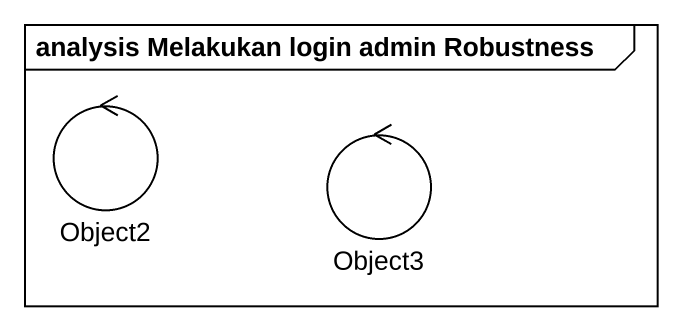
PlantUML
@startuml
mainframe analysis Melakukan login admin Robustness
control Object2
control Object3
@enduml
